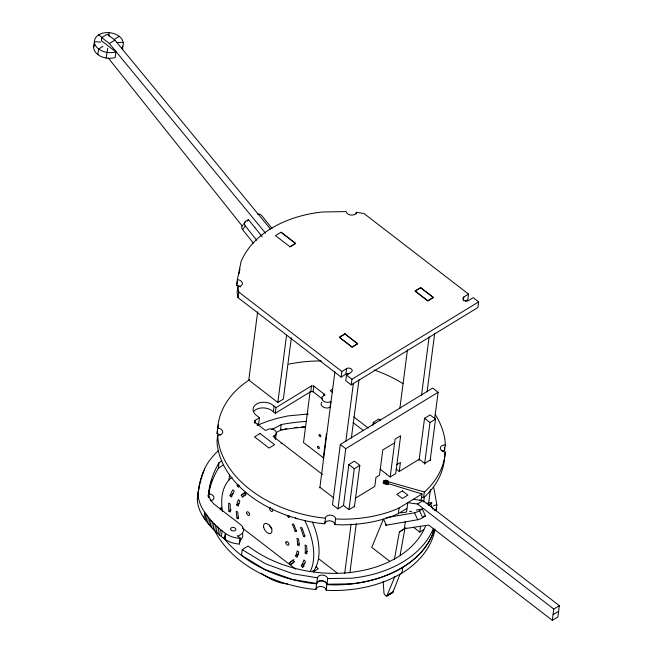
<?xml version="1.0" encoding="UTF-8"?>
<svg xmlns="http://www.w3.org/2000/svg" width="653" height="653" viewBox="0 0 653 653"><rect width="100%" height="100%" fill="white"/><g stroke="black" fill="none" stroke-linecap="round" stroke-linejoin="round"><path stroke-width="0.98" d="M108.945 36.086L108.969 32.65M253.813 411.357A11.754 8.048 7.4 0 1 273.37 411.774L275.288 413.251L276.015 407.603L274.097 406.125A11.754 8.048 7.4 0 0 256.556 404.036A11.754 8.048 7.4 0 0 257.551 416.23L259.47 417.716L255.005 420.434L254.98 422.434L265.485 430.523L267.355 429.674A5.297 3.624 7.4 0 1 274.815 430.229A5.297 3.624 7.4 0 1 274.75 435.371L274.391 438.196M465.45 301.172L467.817 299.727L468.552 294.103L363.982 213.498L356.375 212.356A5.208 3.559 7.4 0 1 351.208 215.082A5.208 3.559 7.4 0 1 346.106 211.596L322.345 211.988A114.495 78.376 7.4 0 0 241.071 261.616L237.366 279.647L236.631 285.279L237.194 285.32A5.208 3.559 7.4 0 1 240.606 286.936M208.536 496.949L208.674 495.292A114.495 78.376 7.4 0 1 209.197 492.452M208.576 497.562L209.409 489.652A114.495 78.376 7.4 0 1 210.609 483.995M220.502 434.996A5.208 3.559 7.4 0 0 218.192 433.894L217.106 433.714L217.449 429.584A114.495 78.376 7.4 0 1 218.404 424.866M217.106 433.714L218.184 423.936A114.495 78.376 7.4 0 1 249.846 379.564M435.233 414.508A114.495 78.376 7.4 0 1 445.052 440.791L445.297 444.971L444.211 444.987A5.208 3.559 7.4 0 0 440.326 448.154A5.208 3.559 7.4 0 0 444.122 451.892L445.207 452.072L444.864 456.21A114.495 78.376 7.4 0 1 425.764 490.811L424.336 492.019L423.601 497.668L421.667 497.113M208.127 496.851L208.544 493.235A160.614 109.949 7.4 0 1 219.057 462.675A114.283 78.238 7.4 0 0 221.375 461.132M93.665 47.269L94.399 41.629L100.619 42.07M115.23 40.388L107.255 34.242L101.729 37.621L101.337 40.633L115.916 51.897L115.181 57.537C109.361 59.227 102.815 58.19 97.868 54.656L98.603 49.016A14.57 9.975 7.4 0 1 98.693 34.854A14.57 9.975 7.4 0 1 119.205 36.315C123.074 38.976 124.96 44.788 121.466 48.518M106.137 58.003L107.745 48.167M122.682 46.126L122.682 49.342M197.328 499.137C198.724 485.269 201.524 470.674 210.348 459.443A128.168 87.731 7.4 0 1 218.641 450.341M199.32 485.195L197.337 499.847A61.578 42.159 7.4 0 0 202.814 516.237C208.682 525.265 216.339 533.085 225.089 539.337A20.325 13.917 7.4 0 0 239.373 544.031L240.402 538.186L237.463 535.925L238.321 535.746A10.407 7.126 7.4 0 0 240.606 524.653L213.89 504.002L210.315 499.676L208.372 494.966M199.72 484.689L200.087 481.857M200.504 482.322L200.993 478.551M201.679 478.094L202.046 475.262M203.001 473.898L203.246 472.013M204.332 470.691L204.577 468.805M203.948 517.911L204.683 512.254L203.548 510.581A61.578 42.159 7.4 0 1 198.071 494.19L198.692 488.558M205.099 519.576L205.834 513.919L204.683 512.254M206.315 521.216L207.05 515.56L205.834 513.919M217.833 428.074L218.918 428.254A5.208 3.559 7.4 0 1 222.722 431.992A5.208 3.559 7.4 0 1 218.837 435.159L217.751 435.176L217.016 440.824L217.261 445.003A114.495 78.376 7.4 0 0 318.664 523.167L324.688 523.812L324.843 523.077A5.208 3.559 7.4 0 1 329.879 520.8A5.208 3.559 7.4 0 1 334.85 523.82L334.981 524.579L341.013 524.824A114.495 78.376 7.4 0 0 393.318 515.821L398.346 513.633L406.843 508.442M237.366 279.647L237.921 279.688A5.208 3.559 7.4 0 1 242.385 283.565A5.208 3.559 7.4 0 1 237.839 286.781L237.104 292.405L238.027 297.637L341.119 377.099L345.845 374.21A3.33 2.277 7.4 0 1 349.053 373.859M207.589 522.849L208.323 517.192L207.05 515.56M238.027 297.637L238.761 292.013L237.839 286.781M208.911 524.457L209.646 518.8L208.323 517.192M210.29 526.049L211.025 520.392L209.646 518.8M208.258 495.717A160.614 109.949 7.4 0 1 218.322 468.332L219.057 462.675M211.719 527.616L212.454 521.959L211.025 520.392M213.204 529.167L213.939 523.51L212.454 521.959M214.739 530.693L215.474 525.036L213.939 523.51M216.323 532.203L217.057 526.538L215.474 525.036M220.918 509.479L221.163 507.601L220.159 509.879M217.963 533.681L218.698 528.024L217.057 526.538M219.645 535.134L220.379 529.477L218.698 528.024M221.375 536.562L222.11 530.905L220.379 529.477M228.966 479.816L229.619 474.788M224.689 539.052L225.424 533.395L222.11 530.905M224.852 539.158L225.424 533.395M225.089 539.337L225.587 533.493M257.649 311.734L248.769 380.046L277.835 402.444L283.378 399.065L291.336 337.797M254.637 423.258L255.005 420.434M239.373 544.031L240.402 538.186M425.364 526.473A106.17 72.679 7.4 0 1 248.132 546.039L242.222 549.646L241.488 555.287L264.947 569.538L292.34 579.44L316.705 583.472A5.175 3.543 7.4 0 1 321.856 580.754A5.175 3.543 7.4 0 1 326.924 584.231L351.347 583.823A114.495 78.376 7.4 0 0 432.621 534.195L433.829 528.334M259.47 417.716L258.735 423.356L257.249 424.262M273.37 411.774L274.097 406.125M277.835 402.444L286.577 335.152M275.599 438.555L276.333 432.915M276.284 432.523A114.283 78.238 7.4 0 0 280.488 430.221L281.223 424.564A160.614 109.949 7.4 0 1 306.347 421.381M310.167 391.351L303.506 442.628L308.706 446.472M275.288 413.251L310.771 391.58L311.505 385.931L313.807 386.103L325.088 394.845L323.431 395.849A5.297 3.624 7.4 0 0 323.366 400.999A5.297 3.624 7.4 0 0 330.834 401.554L330.1 407.194A5.297 3.624 7.4 0 1 323.153 406.999A5.297 3.624 7.4 0 1 321.847 402.183M322.484 398.999L313.073 391.751L313.807 386.103M323.757 395.84L324.002 393.963M323.284 457.998L326.402 433.976M319.823 487.889L334.907 371.728M356.138 214.119L356.383 212.241M341.119 377.099L341.846 371.475L346.58 368.586A3.33 2.277 7.4 0 1 351.265 368.929A3.33 2.277 7.4 0 1 351.224 372.169L346.498 375.059L345.764 380.683L351.216 384.886L477.914 307.514L478.649 301.882L473.196 297.686L468.47 300.568A3.33 2.277 7.4 0 1 463.777 300.225A3.33 2.277 7.4 0 1 463.818 296.984L468.552 294.103M214.168 529.534A114.495 78.376 7.4 0 0 309.889 588.875L315.905 589.528L316.632 583.758A5.208 3.559 7.4 0 1 321.586 580.852A5.208 3.559 7.4 0 1 326.9 584.182L326.19 590.288L332.238 590.532A114.495 78.376 7.4 0 0 435.029 529.452M316.705 583.472L317.44 577.823A5.175 3.543 7.4 0 1 322.582 575.113A5.175 3.543 7.4 0 1 327.659 578.582L352.073 578.183A114.495 78.376 7.4 0 0 433.355 528.546M324.688 523.812L325.569 517.429A5.208 3.559 7.4 0 1 330.614 515.152A5.208 3.559 7.4 0 1 335.585 518.172L334.981 524.579M345.845 374.21L346.58 368.586M434.604 419.365L438.122 392.257L432.678 388.053L340.311 444.489L332.491 504.696L337.944 508.899L343.486 505.512L348.833 464.552L354.375 461.165L359.819 465.369L354.416 506.997M351.216 384.886L351.943 379.254L478.649 301.882M326.924 584.231L327.659 578.582M345.821 441.501L353.412 383.18M337.944 508.899L345.764 448.693L438.122 392.257M351.363 438.122L358.954 379.793M349.004 509.389L354.277 468.756L359.819 465.369M344.711 573.326L351.094 524.171M349.861 572.95L356.244 523.796M372.904 425.348L373.296 422.36L378.854 418.965L380.462 420.214M383.246 483.285C382.397 479.971 387.327 479.261 388.494 481.775L388.127 484.599M383.507 482.877L383.752 480.992M383.711 483.546L384.078 480.73M384.348 483.228L384.707 480.412M384.846 484.036L385.335 480.273M385.523 484.028L386.013 480.265M386.192 484.142L386.682 480.379M386.813 484.363L387.302 480.6M387.466 483.751L387.833 480.926M387.874 484.151L388.241 481.326M390.176 477L395.089 439.159L400.648 435.771L395.734 473.605L390.176 477L386.543 474.2M399.873 408.313L407.48 349.73M396.151 469.05L399.269 471.45L400.436 462.422L396.893 464.585M398.346 513.633L399.081 507.993L422.018 493.986L421.283 499.627L419.585 500.663M421.544 395.261L429.127 336.94M405.284 521.674L404.37 528.701L399.375 532.015L394.428 559.303M401.938 573.032L402.672 567.392M427.086 391.882L434.669 333.552M419.046 460.479L424.548 418.312L430.09 414.933L435.543 419.128L430.131 460.757M424.597 464.144L430 422.515L435.543 419.128M413.48 527.249L419.781 532.105L420.556 526.081M423.683 502.002L424.336 496.99M428.58 503.634L430.4 489.595M436.122 510.556L436.857 504.908L433.845 487.832M463.336 300.739L463.818 296.984M442.22 450.897A5.208 3.559 7.4 0 1 443.477 450.627L444.562 450.611L445.297 444.971M445.207 452.072L444.13 461.851A114.495 78.376 7.4 0 1 425.03 496.451L423.601 497.668M405.954 527.73L404.37 528.701L428.711 525.061L552.324 620.35L553.793 609.061L559.335 605.682L423.03 500.614L413.292 499.316M559.335 605.682L557.866 616.963L552.324 620.35M400.142 554.944L404.917 528.628L399.375 532.015M236.631 285.279L237.414 281.484M238.974 273.893L239.953 269.142M383.491 481.408C383.05 483.579 386.274 484.42 387.8 483.457L422.018 493.986M394.951 576.379L386.813 596.058L385.458 595.618L384.005 593.463L383.18 581.366M387.156 595.895L392.935 592.189L400.118 573.93M383.27 519.47L371.745 547.377L389.653 561.18M243.52 224.24L245.683 221.294L248.458 219.604L254.841 227.595M247.373 221.073L248.458 219.604M253.356 243.12L242.606 229.66L245.308 225.987A3.902 3.167 36.3 0 1 245.683 221.294M238.206 484.395A53.081 30.618 55.9 0 0 236.982 485.269L238.19 486.967L239.7 485.938M230.076 495.782A53.081 30.618 55.9 0 1 232.86 489.783L234.231 491.301A50.999 29.418 55.9 0 0 231.554 497.072L230.076 495.782L233.105 493.733M245.544 494.966L242.524 497.015L241.226 495.398L245.765 492.321M236.778 505.006A42.674 24.618 55.9 0 1 238.443 499.651L239.871 501.055A40.592 23.418 55.9 0 0 238.288 506.148L236.778 505.006L239.047 503.471M228.909 511.283A53.081 30.618 55.9 0 1 228.746 503.047L230.272 504.043A50.999 29.418 55.9 0 0 230.436 511.96L228.909 511.283L231.178 509.748M237.039 518.188L238.541 518.694A40.592 23.418 55.9 0 1 237.839 512.107L236.304 511.266A42.674 24.618 55.9 0 0 237.039 518.188L238.549 517.16M287.344 515.699A40.592 23.418 55.9 0 1 288.43 517.364L289.94 516.343M295.123 531.346L296.527 531.493A42.674 24.618 55.9 0 0 293.507 524.057L292.25 524.277A40.592 23.418 55.9 0 1 295.123 531.346L296.633 530.318M303.457 536.488L304.918 536.815A53.081 30.618 55.9 0 0 301.833 527.591L300.494 527.632A50.999 29.418 55.9 0 1 303.457 536.488L304.967 535.46M297.646 544.896A40.592 23.418 55.9 0 0 296.944 538.309L298.437 538.815A42.674 24.618 55.9 0 1 299.172 545.737L297.646 544.896L299.156 543.867M295.613 555.94A40.592 23.418 55.9 0 0 297.188 550.846L298.699 551.997A42.674 24.618 55.9 0 1 297.042 557.352L295.613 555.94L298.633 553.891M294.225 562.013L290.446 564.576L289.336 562.813L293.874 559.743M305.204 552.952A50.999 29.418 55.9 0 0 305.049 545.043L306.575 545.712A53.081 30.618 55.9 0 1 306.739 553.956L305.204 552.952L307.473 551.418M304.135 566.192L302.617 567.22L301.253 565.702L305.033 563.139M103.035 46.306L98.603 49.016C103.549 52.542 110.096 53.587 115.916 51.897M114.773 39.025L119.205 36.315M101.729 37.621L109.361 43.506L114.895 40.127L270.432 229.015M289.989 246.842L295.531 243.463L281.068 232.207L275.46 235.643L290.054 246.793L295.597 243.406L281.002 232.264M276.015 407.603L311.505 385.931M332.638 389.164L330.247 390.625L332.687 392.486M274.75 435.371L273.101 436.384L322.566 474.527M394.608 442.791L382.78 450.015L379.515 475.196L375.965 477.367L374.798 486.395L355.175 498.361M399.269 471.45L419.25 459.23L424.703 463.434L430.254 460.039M354.538 506.279L348.98 509.666L343.331 505.316M400.877 512.907L406.533 512.058L407.75 502.696L417.487 504.002L423.03 500.614M313.334 571.759L318.321 568.714L315.897 566.845M386.07 517.698L414.516 512.776A3.902 0.694 -24.5 0 0 419.536 510.695L422.303 508.997L425.487 515.992L422.703 517.666A3.902 0.694 -24.5 0 1 417.691 519.747L386.307 525.2A3.902 0.694 -24.5 0 1 385.743 524.694M428.539 505.193L430.613 503.928A3.902 0.694 -24.5 0 0 431.143 502.622L426.238 503.471M419.781 532.105L423.732 529.689M387.515 595.136L393.057 591.757M387.188 595.585L392.935 592.189M386.813 596.058L392.698 592.508M553.058 614.71L558.601 611.322M288.43 517.364L289.491 516.792A42.674 24.618 55.9 0 0 288.74 515.625M399.081 507.993L394.053 510.173A114.495 78.376 7.4 0 1 341.748 519.176L335.715 518.939M297.433 518.409L296.274 518.809A50.999 29.418 55.9 0 0 295.458 517.364M416.32 510.034L422.303 508.997M423.487 516.335L425.487 515.992M409.537 511.609L411.545 511.307M436.857 504.908L435.559 505.055A5.159 3.534 7.4 0 0 433.437 506.018M308.265 414.002L287.63 415.961L277.558 418.255A128.168 87.731 7.4 0 0 257.168 425.454M117.001 42.494L123.172 42.363M392.355 592.671L391.482 592.532M435.437 510.695L436.522 510.679L436.326 507.332M326.924 584.647L332.973 584.892A114.495 78.376 7.4 0 0 434.359 529.428M310.771 391.58L313.073 391.751M325.423 518.172L319.399 517.519A114.495 78.376 7.4 0 1 217.996 439.355L217.751 435.176M316.64 583.88L310.624 583.227A114.495 78.376 7.4 0 1 223.555 537.778M209.058 493.799L209.776 493.88A5.208 3.559 7.4 0 1 213.939 497.439A5.208 3.559 7.4 0 1 210.437 500.818M317.44 577.823L293.075 573.799L265.681 563.898L242.222 549.646M388.494 481.775L424.336 492.019M98.693 34.854L102.341 37.637M424.548 418.312L430 422.515M238.761 292.013L341.846 371.475M346.498 375.059L351.943 379.254M373.296 422.36L374.912 423.609M353.771 416.908L368.219 428.05M353.036 422.556L363.476 430.596M380.119 469.189L386.576 474.168M340.311 444.489L345.764 448.693M417.487 504.002L553.793 609.061M348.833 464.552L354.277 468.756M308.689 446.481L323.3 457.745M319.921 487.269L333.642 497.847M318.721 558.813L336.972 572.885M312.738 570.624L314.354 571.865M242.426 528.065L295.711 569.138M109.361 43.506L265.534 233.186M272.048 228.501L261.935 215.833A3.902 3.167 36.3 0 0 257.568 214.192M245.308 225.987L256.694 240.239M254.817 227.481L262.269 236.827M108.3 58.019L242.173 225.962M430.613 503.928L433.004 509.169M419.536 510.695L422.703 517.666M414.516 512.776L417.691 519.747M383.523 519.086L386.307 525.2M444.366 447.264L444.562 450.611M326.19 590.288L326.165 589.822A5.208 3.559 7.4 0 0 320.86 586.492A5.208 3.559 7.4 0 0 315.905 589.406L315.905 589.528M434.808 509.569A3.902 0.694 -24.5 0 1 434.433 510.491M242.606 229.66A3.902 3.167 36.3 0 1 242.981 224.975M97.868 54.656A14.57 9.975 7.4 0 1 94.179 44.714M288.789 364.162A114.495 78.376 7.4 0 1 321.3 360.97M374.145 369.982A114.495 78.376 7.4 0 1 402.999 383.646M275.427 437.6A5.297 3.624 7.4 0 1 275.403 439.485M312.428 522.139A62.451 36.021 55.9 0 1 313.677 571.032M271.95 528.644A5.746 3.314 55.9 0 1 269.371 525.085M287.54 583.937A62.451 36.021 55.9 0 1 261.127 573.114M222.493 511.568A62.451 36.021 55.9 0 1 232.084 477.237M304.616 520.302A62.451 36.021 55.9 0 1 310.306 571.375M272.187 508.924A2.081 1.2 55.9 0 1 272.203 511.43A2.081 1.2 55.9 0 1 269.893 509.691A2.081 1.2 55.9 0 1 270.677 507.789M289.336 562.813A40.592 23.418 55.9 0 0 292.96 559.988L294.25 561.596A42.674 24.618 55.9 0 1 290.446 564.576M242.524 497.015A40.592 23.418 55.9 0 1 246.148 494.182L245.038 492.427A42.674 24.618 55.9 0 0 241.226 495.398M238.19 486.967A50.999 29.418 55.9 0 1 239.365 486.126M301.253 565.702A50.999 29.418 55.9 0 0 303.923 559.931L305.4 561.213A53.081 30.618 55.9 0 1 302.617 567.22M242.516 533.721A10.407 7.126 7.4 0 1 239.749 540.423M222.877 465.189A114.283 78.238 7.4 0 1 218.322 468.332M240.108 538.366A20.325 13.917 7.4 0 1 225.832 533.681M280.488 430.221A160.614 109.949 7.4 0 1 305.612 427.038M281.223 424.564A114.283 78.238 7.4 0 1 271.738 429.413M210.323 499.904A5.208 3.559 7.4 0 1 211.45 500.5M211.139 482.134A114.495 78.376 7.4 0 1 212.07 479.375M280.961 429.682A114.495 78.376 7.4 0 1 282.855 429.307M284.773 428.956A114.495 78.376 7.4 0 1 286.7 428.629M294.503 427.584A114.495 78.376 7.4 0 1 297.466 427.291M301.449 426.989A114.495 78.376 7.4 0 1 305.457 426.784M281.068 443.477A1.298 0.89 7.4 0 1 281.721 443.64M344.947 333.863L339.405 337.25L352.106 347.037L357.648 343.658L344.947 333.863M420.687 287.614L415.145 290.993L427.846 300.788L433.388 297.401L420.687 287.614M344.915 333.993L339.372 337.381L352.089 347.184L357.632 343.796L344.915 333.993M420.63 287.761L415.088 291.14L427.805 300.943L433.347 297.556L420.63 287.761M260.074 433.478L254.531 436.865L269.06 448.064L274.603 444.685L260.074 433.478M402.419 490.893L396.853 494.297L402.33 498.476L407.872 495.096L402.395 490.917M263.657 527.346A5.746 3.314 55.9 0 0 270.742 533.387A5.746 3.314 55.9 0 0 268.824 524.767A5.746 3.314 55.9 0 0 263.657 527.346M285.851 542.684A2.081 1.2 55.9 0 0 288.267 545.231A2.081 1.2 55.9 0 0 288.014 542.284A2.081 1.2 55.9 0 0 285.851 542.684M246.581 512.883A2.081 1.2 55.9 0 0 248.997 515.437A2.081 1.2 55.9 0 0 248.744 512.483A2.081 1.2 55.9 0 0 246.581 512.883M231.358 530.309A2.62 1.796 7.4 0 0 235.733 529.82A2.62 1.796 7.4 0 0 232.558 527.379A2.62 1.796 7.4 0 0 231.358 530.309M319.097 435.225A1.29 0.718 58.6 0 0 320.566 436.775A1.29 0.718 58.6 0 0 320.321 434.882A1.29 0.718 58.6 0 0 319.097 435.225M317.554 447.085A1.29 0.718 58.6 0 0 319.023 448.627A1.29 0.718 58.6 0 0 318.778 446.742A1.29 0.718 58.6 0 0 317.554 447.085"/></g></svg>
